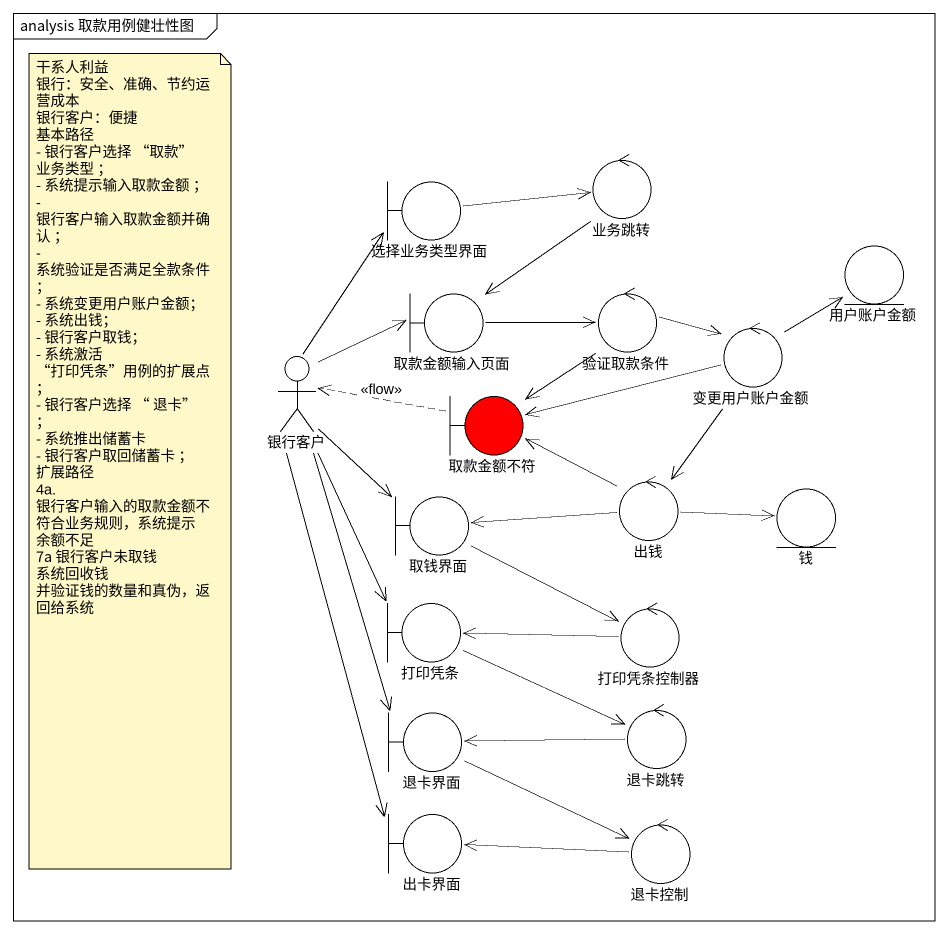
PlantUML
@startuml
mainframe analysis 取款用例健壮性图
control 业务跳转
boundary 选择业务类型界面
entity 用户账户金额
boundary 取款金额输入页面
control 验证取款条件
control 变更用户账户金额
actor 银行客户
boundary 取款金额不符 #FF0000
boundary 取钱界面
control 出钱
entity 钱
boundary 打印凭条
control 打印凭条控制器
boundary 退卡界面
control 退卡跳转
boundary 出卡界面
control 退卡控制
业务跳转 --> 取款金额输入页面
选择业务类型界面 -right-> 业务跳转
取款金额输入页面 -right-> 验证取款条件
验证取款条件 -right-> 变更用户账户金额
验证取款条件 --> 取款金额不符
变更用户账户金额 -up-> 用户账户金额
变更用户账户金额 -left-> 取款金额不符
变更用户账户金额 --> 出钱
银行客户 -up-> 选择业务类型界面
银行客户 -right-> 取款金额输入页面
银行客户 --> 取钱界面
银行客户 --> 打印凭条
银行客户 --> 退卡界面
银行客户 --> 出卡界面
取款金额不符 .left.> 银行客户 : <<flow>>
取钱界面 -right-> 打印凭条控制器
出钱 -left-> 取款金额不符
出钱 -left-> 取钱界面
出钱 -right-> 钱
打印凭条 -right-> 退卡跳转
打印凭条控制器 -left-> 打印凭条
退卡界面 -right-> 退卡控制
退卡跳转 -left-> 退卡界面
退卡控制 -left-> 出卡界面
note as N1
  干系人利益
  银行：安全、准确、节约运营成本
  银行客户：便捷
  基本路径
  - 银行客户选择 “取款” 业务类型 ；
  - 系统提示输入取款金额 ；
  - 银行客户输入取款金额并确认 ；
  - 系统验证是否满足全款条件 ；
  - 系统变更用户账户金额；
  - 系统出钱；
  - 银行客户取钱；
  - 系统激活 “打印凭条”用例的扩展点 ；
  - 银行客户选择 “ 退卡” ；
  - 系统推出储蓄卡
  - 银行客户取回储蓄卡 ；
  扩展路径
  4a. 银行客户输入的取款金额不符合业务规则，系统提示 余额不足
  7a 银行客户未取钱 系统回收钱 并验证钱的数量和真伪，返回给系统
end note
@enduml
